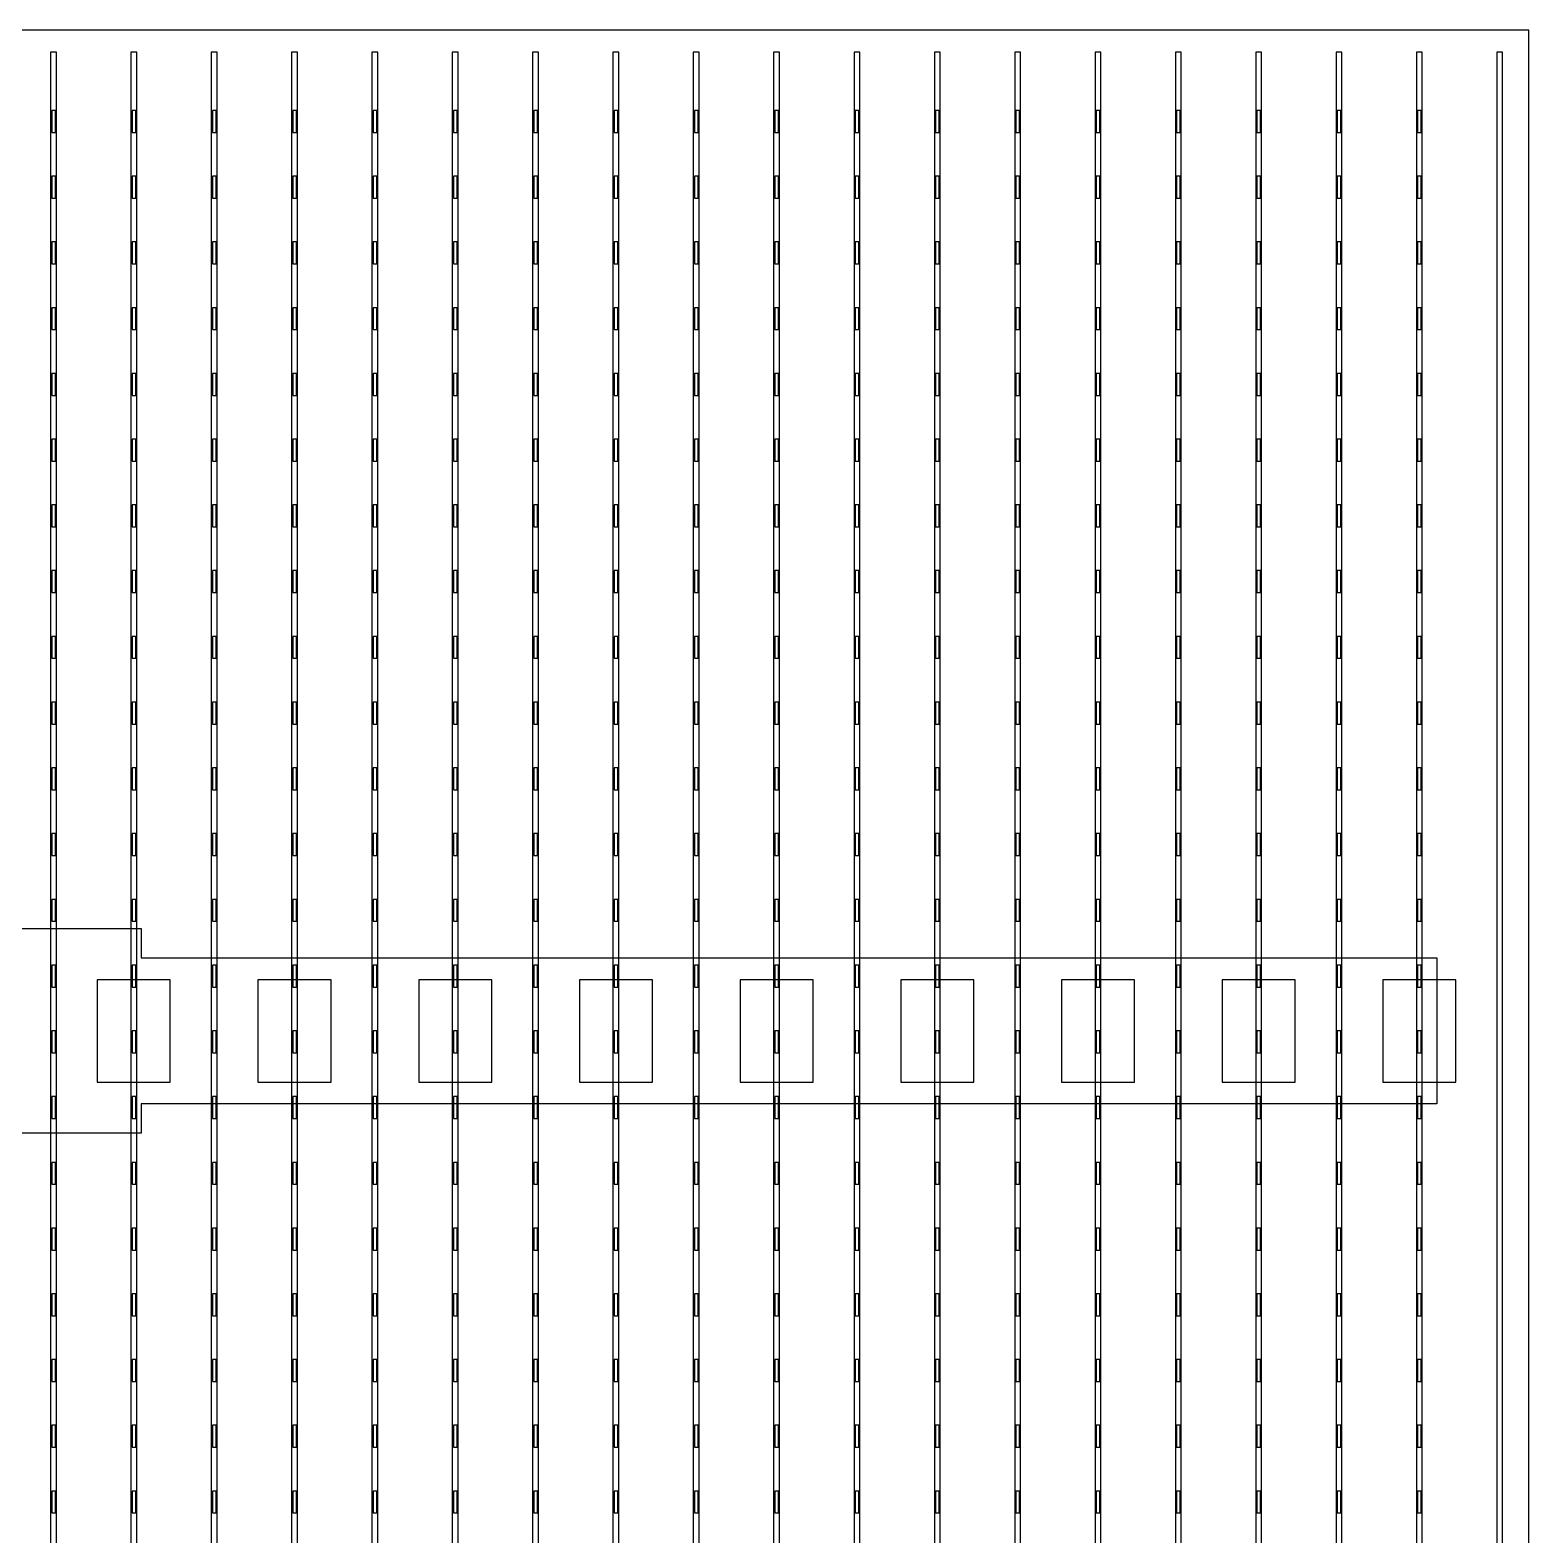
# Model space of a CAD drawing. Header units: millimetres. Extents: x -18 to 142, y -7 to 153.
# Drawn here: x 51.56 to 61.82, y 30.65 to 40.95 of the extents above; entities that cross this region are included whole.
import ezdxf

# ---------------------------------------------------------------- set-up
doc = ezdxf.new("R2010")
doc.units = ezdxf.units.MM
for name, color, linetype in [('BUSBARS', 3, 'Continuous'), ('CONTACT_PADS', 2, 'Continuous'), ('FINGERS', 1, 'Continuous'), ('INSULATION', 2, 'Continuous')]:
    doc.layers.add(name, color=color, linetype=linetype)

msp = doc.modelspace()

# ---------------------------------------------------------------- linework, layer by layer
at = {"layer": 'BUSBARS'}
msp.add_lwpolyline([(61.19, 34.6), (61.19, 33.6), (52.32, 33.6), (52.32, 33.4), (51.12, 33.4), (51.12, 33.6), (42.25, 33.6), (42.25, 34.6), (51.12, 34.6), (51.12, 34.8), (52.32, 34.8), (52.32, 34.6), (61.19, 34.6)], close=True, dxfattribs=at)
at = {"layer": 'CONTACT_PADS'}
for points in [[(51.733, 40.25), (51.733, 40.4), (51.708, 40.4), (51.708, 40.25), (51.733, 40.25)], [(52.283, 40.25), (52.283, 40.4), (52.258, 40.4), (52.258, 40.25), (52.283, 40.25)], [(52.833, 40.25), (52.833, 40.4), (52.808, 40.4), (52.808, 40.25), (52.833, 40.25)], [(53.383, 40.25), (53.383, 40.4), (53.358, 40.4), (53.358, 40.25), (53.383, 40.25)], [(53.933, 40.25), (53.933, 40.4), (53.908, 40.4), (53.908, 40.25), (53.933, 40.25)], [(54.483, 40.25), (54.483, 40.4), (54.458, 40.4), (54.458, 40.25), (54.483, 40.25)], [(55.033, 40.25), (55.033, 40.4), (55.008, 40.4), (55.008, 40.25), (55.033, 40.25)], [(55.583, 40.25), (55.583, 40.4), (55.558, 40.4), (55.558, 40.25), (55.583, 40.25)], [(56.133, 40.25), (56.133, 40.4), (56.108, 40.4), (56.108, 40.25), (56.133, 40.25)], [(56.683, 40.25), (56.683, 40.4), (56.658, 40.4), (56.658, 40.25), (56.683, 40.25)], [(57.233, 40.25), (57.233, 40.4), (57.208, 40.4), (57.208, 40.25), (57.233, 40.25)], [(57.783, 40.25), (57.783, 40.4), (57.758, 40.4), (57.758, 40.25), (57.783, 40.25)], [(58.333, 40.25), (58.333, 40.4), (58.308, 40.4), (58.308, 40.25), (58.333, 40.25)], [(58.883, 40.25), (58.883, 40.4), (58.858, 40.4), (58.858, 40.25), (58.883, 40.25)], [(59.433, 40.25), (59.433, 40.4), (59.408, 40.4), (59.408, 40.25), (59.433, 40.25)], [(59.983, 40.25), (59.983, 40.4), (59.958, 40.4), (59.958, 40.25), (59.983, 40.25)], [(60.533, 40.25), (60.533, 40.4), (60.508, 40.4), (60.508, 40.25), (60.533, 40.25)], [(61.083, 40.25), (61.083, 40.4), (61.058, 40.4), (61.058, 40.25), (61.083, 40.25)], [(51.733, 39.8), (51.733, 39.95), (51.708, 39.95), (51.708, 39.8), (51.733, 39.8)], [(52.283, 39.8), (52.283, 39.95), (52.258, 39.95), (52.258, 39.8), (52.283, 39.8)], [(52.833, 39.8), (52.833, 39.95), (52.808, 39.95), (52.808, 39.8), (52.833, 39.8)], [(53.383, 39.8), (53.383, 39.95), (53.358, 39.95), (53.358, 39.8), (53.383, 39.8)], [(53.933, 39.8), (53.933, 39.95), (53.908, 39.95), (53.908, 39.8), (53.933, 39.8)], [(54.483, 39.8), (54.483, 39.95), (54.458, 39.95), (54.458, 39.8), (54.483, 39.8)], [(55.033, 39.8), (55.033, 39.95), (55.008, 39.95), (55.008, 39.8), (55.033, 39.8)], [(55.583, 39.8), (55.583, 39.95), (55.558, 39.95), (55.558, 39.8), (55.583, 39.8)], [(56.133, 39.8), (56.133, 39.95), (56.108, 39.95), (56.108, 39.8), (56.133, 39.8)], [(56.683, 39.8), (56.683, 39.95), (56.658, 39.95), (56.658, 39.8), (56.683, 39.8)], [(57.233, 39.8), (57.233, 39.95), (57.208, 39.95), (57.208, 39.8), (57.233, 39.8)], [(57.783, 39.8), (57.783, 39.95), (57.758, 39.95), (57.758, 39.8), (57.783, 39.8)], [(58.333, 39.8), (58.333, 39.95), (58.308, 39.95), (58.308, 39.8), (58.333, 39.8)], [(58.883, 39.8), (58.883, 39.95), (58.858, 39.95), (58.858, 39.8), (58.883, 39.8)], [(59.433, 39.8), (59.433, 39.95), (59.408, 39.95), (59.408, 39.8), (59.433, 39.8)], [(59.983, 39.8), (59.983, 39.95), (59.958, 39.95), (59.958, 39.8), (59.983, 39.8)], [(60.533, 39.8), (60.533, 39.95), (60.508, 39.95), (60.508, 39.8), (60.533, 39.8)], [(61.083, 39.8), (61.083, 39.95), (61.058, 39.95), (61.058, 39.8), (61.083, 39.8)], [(51.733, 39.35), (51.733, 39.5), (51.708, 39.5), (51.708, 39.35), (51.733, 39.35)], [(52.283, 39.35), (52.283, 39.5), (52.258, 39.5), (52.258, 39.35), (52.283, 39.35)], [(52.833, 39.35), (52.833, 39.5), (52.808, 39.5), (52.808, 39.35), (52.833, 39.35)], [(53.383, 39.35), (53.383, 39.5), (53.358, 39.5), (53.358, 39.35), (53.383, 39.35)], [(53.933, 39.35), (53.933, 39.5), (53.908, 39.5), (53.908, 39.35), (53.933, 39.35)], [(54.483, 39.35), (54.483, 39.5), (54.458, 39.5), (54.458, 39.35), (54.483, 39.35)], [(55.033, 39.35), (55.033, 39.5), (55.008, 39.5), (55.008, 39.35), (55.033, 39.35)], [(55.583, 39.35), (55.583, 39.5), (55.558, 39.5), (55.558, 39.35), (55.583, 39.35)], [(56.133, 39.35), (56.133, 39.5), (56.108, 39.5), (56.108, 39.35), (56.133, 39.35)], [(56.683, 39.35), (56.683, 39.5), (56.658, 39.5), (56.658, 39.35), (56.683, 39.35)], [(57.233, 39.35), (57.233, 39.5), (57.208, 39.5), (57.208, 39.35), (57.233, 39.35)], [(57.783, 39.35), (57.783, 39.5), (57.758, 39.5), (57.758, 39.35), (57.783, 39.35)], [(58.333, 39.35), (58.333, 39.5), (58.308, 39.5), (58.308, 39.35), (58.333, 39.35)], [(58.883, 39.35), (58.883, 39.5), (58.858, 39.5), (58.858, 39.35), (58.883, 39.35)], [(59.433, 39.35), (59.433, 39.5), (59.408, 39.5), (59.408, 39.35), (59.433, 39.35)], [(59.983, 39.35), (59.983, 39.5), (59.958, 39.5), (59.958, 39.35), (59.983, 39.35)], [(60.533, 39.35), (60.533, 39.5), (60.508, 39.5), (60.508, 39.35), (60.533, 39.35)], [(61.083, 39.35), (61.083, 39.5), (61.058, 39.5), (61.058, 39.35), (61.083, 39.35)], [(51.733, 38.9), (51.733, 39.05), (51.708, 39.05), (51.708, 38.9), (51.733, 38.9)], [(52.283, 38.9), (52.283, 39.05), (52.258, 39.05), (52.258, 38.9), (52.283, 38.9)], [(52.833, 38.9), (52.833, 39.05), (52.808, 39.05), (52.808, 38.9), (52.833, 38.9)], [(53.383, 38.9), (53.383, 39.05), (53.358, 39.05), (53.358, 38.9), (53.383, 38.9)], [(53.933, 38.9), (53.933, 39.05), (53.908, 39.05), (53.908, 38.9), (53.933, 38.9)], [(54.483, 38.9), (54.483, 39.05), (54.458, 39.05), (54.458, 38.9), (54.483, 38.9)], [(55.033, 38.9), (55.033, 39.05), (55.008, 39.05), (55.008, 38.9), (55.033, 38.9)], [(55.583, 38.9), (55.583, 39.05), (55.558, 39.05), (55.558, 38.9), (55.583, 38.9)], [(56.133, 38.9), (56.133, 39.05), (56.108, 39.05), (56.108, 38.9), (56.133, 38.9)], [(56.683, 38.9), (56.683, 39.05), (56.658, 39.05), (56.658, 38.9), (56.683, 38.9)], [(57.233, 38.9), (57.233, 39.05), (57.208, 39.05), (57.208, 38.9), (57.233, 38.9)], [(57.783, 38.9), (57.783, 39.05), (57.758, 39.05), (57.758, 38.9), (57.783, 38.9)], [(58.333, 38.9), (58.333, 39.05), (58.308, 39.05), (58.308, 38.9), (58.333, 38.9)], [(58.883, 38.9), (58.883, 39.05), (58.858, 39.05), (58.858, 38.9), (58.883, 38.9)], [(59.433, 38.9), (59.433, 39.05), (59.408, 39.05), (59.408, 38.9), (59.433, 38.9)], [(59.983, 38.9), (59.983, 39.05), (59.958, 39.05), (59.958, 38.9), (59.983, 38.9)], [(60.533, 38.9), (60.533, 39.05), (60.508, 39.05), (60.508, 38.9), (60.533, 38.9)], [(61.083, 38.9), (61.083, 39.05), (61.058, 39.05), (61.058, 38.9), (61.083, 38.9)], [(51.733, 38.45), (51.733, 38.6), (51.708, 38.6), (51.708, 38.45), (51.733, 38.45)], [(52.283, 38.45), (52.283, 38.6), (52.258, 38.6), (52.258, 38.45), (52.283, 38.45)], [(52.833, 38.45), (52.833, 38.6), (52.808, 38.6), (52.808, 38.45), (52.833, 38.45)], [(53.383, 38.45), (53.383, 38.6), (53.358, 38.6), (53.358, 38.45), (53.383, 38.45)], [(53.933, 38.45), (53.933, 38.6), (53.908, 38.6), (53.908, 38.45), (53.933, 38.45)], [(54.483, 38.45), (54.483, 38.6), (54.458, 38.6), (54.458, 38.45), (54.483, 38.45)], [(55.033, 38.45), (55.033, 38.6), (55.008, 38.6), (55.008, 38.45), (55.033, 38.45)], [(55.583, 38.45), (55.583, 38.6), (55.558, 38.6), (55.558, 38.45), (55.583, 38.45)], [(56.133, 38.45), (56.133, 38.6), (56.108, 38.6), (56.108, 38.45), (56.133, 38.45)], [(56.683, 38.45), (56.683, 38.6), (56.658, 38.6), (56.658, 38.45), (56.683, 38.45)], [(57.233, 38.45), (57.233, 38.6), (57.208, 38.6), (57.208, 38.45), (57.233, 38.45)], [(57.783, 38.45), (57.783, 38.6), (57.758, 38.6), (57.758, 38.45), (57.783, 38.45)], [(58.333, 38.45), (58.333, 38.6), (58.308, 38.6), (58.308, 38.45), (58.333, 38.45)], [(58.883, 38.45), (58.883, 38.6), (58.858, 38.6), (58.858, 38.45), (58.883, 38.45)], [(59.433, 38.45), (59.433, 38.6), (59.408, 38.6), (59.408, 38.45), (59.433, 38.45)], [(59.983, 38.45), (59.983, 38.6), (59.958, 38.6), (59.958, 38.45), (59.983, 38.45)], [(60.533, 38.45), (60.533, 38.6), (60.508, 38.6), (60.508, 38.45), (60.533, 38.45)], [(61.083, 38.45), (61.083, 38.6), (61.058, 38.6), (61.058, 38.45), (61.083, 38.45)], [(51.733, 38), (51.733, 38.15), (51.708, 38.15), (51.708, 38), (51.733, 38)], [(52.283, 38), (52.283, 38.15), (52.258, 38.15), (52.258, 38), (52.283, 38)], [(52.833, 38), (52.833, 38.15), (52.808, 38.15), (52.808, 38), (52.833, 38)], [(53.383, 38), (53.383, 38.15), (53.358, 38.15), (53.358, 38), (53.383, 38)], [(53.933, 38), (53.933, 38.15), (53.908, 38.15), (53.908, 38), (53.933, 38)], [(54.483, 38), (54.483, 38.15), (54.458, 38.15), (54.458, 38), (54.483, 38)], [(55.033, 38), (55.033, 38.15), (55.008, 38.15), (55.008, 38), (55.033, 38)], [(55.583, 38), (55.583, 38.15), (55.558, 38.15), (55.558, 38), (55.583, 38)], [(56.133, 38), (56.133, 38.15), (56.108, 38.15), (56.108, 38), (56.133, 38)], [(56.683, 38), (56.683, 38.15), (56.658, 38.15), (56.658, 38), (56.683, 38)], [(57.233, 38), (57.233, 38.15), (57.208, 38.15), (57.208, 38), (57.233, 38)], [(57.783, 38), (57.783, 38.15), (57.758, 38.15), (57.758, 38), (57.783, 38)], [(58.333, 38), (58.333, 38.15), (58.308, 38.15), (58.308, 38), (58.333, 38)], [(58.883, 38), (58.883, 38.15), (58.858, 38.15), (58.858, 38), (58.883, 38)], [(59.433, 38), (59.433, 38.15), (59.408, 38.15), (59.408, 38), (59.433, 38)], [(59.983, 38), (59.983, 38.15), (59.958, 38.15), (59.958, 38), (59.983, 38)], [(60.533, 38), (60.533, 38.15), (60.508, 38.15), (60.508, 38), (60.533, 38)], [(61.083, 38), (61.083, 38.15), (61.058, 38.15), (61.058, 38), (61.083, 38)], [(51.733, 37.55), (51.733, 37.7), (51.708, 37.7), (51.708, 37.55), (51.733, 37.55)], [(52.283, 37.55), (52.283, 37.7), (52.258, 37.7), (52.258, 37.55), (52.283, 37.55)], [(52.833, 37.55), (52.833, 37.7), (52.808, 37.7), (52.808, 37.55), (52.833, 37.55)], [(53.383, 37.55), (53.383, 37.7), (53.358, 37.7), (53.358, 37.55), (53.383, 37.55)], [(53.933, 37.55), (53.933, 37.7), (53.908, 37.7), (53.908, 37.55), (53.933, 37.55)], [(54.483, 37.55), (54.483, 37.7), (54.458, 37.7), (54.458, 37.55), (54.483, 37.55)], [(55.033, 37.55), (55.033, 37.7), (55.008, 37.7), (55.008, 37.55), (55.033, 37.55)], [(55.583, 37.55), (55.583, 37.7), (55.558, 37.7), (55.558, 37.55), (55.583, 37.55)], [(56.133, 37.55), (56.133, 37.7), (56.108, 37.7), (56.108, 37.55), (56.133, 37.55)], [(56.683, 37.55), (56.683, 37.7), (56.658, 37.7), (56.658, 37.55), (56.683, 37.55)], [(57.233, 37.55), (57.233, 37.7), (57.208, 37.7), (57.208, 37.55), (57.233, 37.55)], [(57.783, 37.55), (57.783, 37.7), (57.758, 37.7), (57.758, 37.55), (57.783, 37.55)], [(58.333, 37.55), (58.333, 37.7), (58.308, 37.7), (58.308, 37.55), (58.333, 37.55)], [(58.883, 37.55), (58.883, 37.7), (58.858, 37.7), (58.858, 37.55), (58.883, 37.55)], [(59.433, 37.55), (59.433, 37.7), (59.408, 37.7), (59.408, 37.55), (59.433, 37.55)], [(59.983, 37.55), (59.983, 37.7), (59.958, 37.7), (59.958, 37.55), (59.983, 37.55)], [(60.533, 37.55), (60.533, 37.7), (60.508, 37.7), (60.508, 37.55), (60.533, 37.55)], [(61.083, 37.55), (61.083, 37.7), (61.058, 37.7), (61.058, 37.55), (61.083, 37.55)], [(51.733, 37.1), (51.733, 37.25), (51.708, 37.25), (51.708, 37.1), (51.733, 37.1)], [(52.283, 37.1), (52.283, 37.25), (52.258, 37.25), (52.258, 37.1), (52.283, 37.1)], [(52.833, 37.1), (52.833, 37.25), (52.808, 37.25), (52.808, 37.1), (52.833, 37.1)], [(53.383, 37.1), (53.383, 37.25), (53.358, 37.25), (53.358, 37.1), (53.383, 37.1)], [(53.933, 37.1), (53.933, 37.25), (53.908, 37.25), (53.908, 37.1), (53.933, 37.1)], [(54.483, 37.1), (54.483, 37.25), (54.458, 37.25), (54.458, 37.1), (54.483, 37.1)], [(55.033, 37.1), (55.033, 37.25), (55.008, 37.25), (55.008, 37.1), (55.033, 37.1)], [(55.583, 37.1), (55.583, 37.25), (55.558, 37.25), (55.558, 37.1), (55.583, 37.1)], [(56.133, 37.1), (56.133, 37.25), (56.108, 37.25), (56.108, 37.1), (56.133, 37.1)], [(56.683, 37.1), (56.683, 37.25), (56.658, 37.25), (56.658, 37.1), (56.683, 37.1)], [(57.233, 37.1), (57.233, 37.25), (57.208, 37.25), (57.208, 37.1), (57.233, 37.1)], [(57.783, 37.1), (57.783, 37.25), (57.758, 37.25), (57.758, 37.1), (57.783, 37.1)], [(58.333, 37.1), (58.333, 37.25), (58.308, 37.25), (58.308, 37.1), (58.333, 37.1)], [(58.883, 37.1), (58.883, 37.25), (58.858, 37.25), (58.858, 37.1), (58.883, 37.1)], [(59.433, 37.1), (59.433, 37.25), (59.408, 37.25), (59.408, 37.1), (59.433, 37.1)], [(59.983, 37.1), (59.983, 37.25), (59.958, 37.25), (59.958, 37.1), (59.983, 37.1)], [(60.533, 37.1), (60.533, 37.25), (60.508, 37.25), (60.508, 37.1), (60.533, 37.1)], [(61.083, 37.1), (61.083, 37.25), (61.058, 37.25), (61.058, 37.1), (61.083, 37.1)], [(51.733, 36.65), (51.733, 36.8), (51.708, 36.8), (51.708, 36.65), (51.733, 36.65)], [(52.283, 36.65), (52.283, 36.8), (52.258, 36.8), (52.258, 36.65), (52.283, 36.65)], [(52.833, 36.65), (52.833, 36.8), (52.808, 36.8), (52.808, 36.65), (52.833, 36.65)], [(53.383, 36.65), (53.383, 36.8), (53.358, 36.8), (53.358, 36.65), (53.383, 36.65)], [(53.933, 36.65), (53.933, 36.8), (53.908, 36.8), (53.908, 36.65), (53.933, 36.65)], [(54.483, 36.65), (54.483, 36.8), (54.458, 36.8), (54.458, 36.65), (54.483, 36.65)], [(55.033, 36.65), (55.033, 36.8), (55.008, 36.8), (55.008, 36.65), (55.033, 36.65)], [(55.583, 36.65), (55.583, 36.8), (55.558, 36.8), (55.558, 36.65), (55.583, 36.65)], [(56.133, 36.65), (56.133, 36.8), (56.108, 36.8), (56.108, 36.65), (56.133, 36.65)], [(56.683, 36.65), (56.683, 36.8), (56.658, 36.8), (56.658, 36.65), (56.683, 36.65)], [(57.233, 36.65), (57.233, 36.8), (57.208, 36.8), (57.208, 36.65), (57.233, 36.65)], [(57.783, 36.65), (57.783, 36.8), (57.758, 36.8), (57.758, 36.65), (57.783, 36.65)], [(58.333, 36.65), (58.333, 36.8), (58.308, 36.8), (58.308, 36.65), (58.333, 36.65)], [(58.883, 36.65), (58.883, 36.8), (58.858, 36.8), (58.858, 36.65), (58.883, 36.65)], [(59.433, 36.65), (59.433, 36.8), (59.408, 36.8), (59.408, 36.65), (59.433, 36.65)], [(59.983, 36.65), (59.983, 36.8), (59.958, 36.8), (59.958, 36.65), (59.983, 36.65)], [(60.533, 36.65), (60.533, 36.8), (60.508, 36.8), (60.508, 36.65), (60.533, 36.65)], [(61.083, 36.65), (61.083, 36.8), (61.058, 36.8), (61.058, 36.65), (61.083, 36.65)], [(51.733, 36.2), (51.733, 36.35), (51.708, 36.35), (51.708, 36.2), (51.733, 36.2)], [(52.283, 36.2), (52.283, 36.35), (52.258, 36.35), (52.258, 36.2), (52.283, 36.2)], [(52.833, 36.2), (52.833, 36.35), (52.808, 36.35), (52.808, 36.2), (52.833, 36.2)], [(53.383, 36.2), (53.383, 36.35), (53.358, 36.35), (53.358, 36.2), (53.383, 36.2)], [(53.933, 36.2), (53.933, 36.35), (53.908, 36.35), (53.908, 36.2), (53.933, 36.2)], [(54.483, 36.2), (54.483, 36.35), (54.458, 36.35), (54.458, 36.2), (54.483, 36.2)], [(55.033, 36.2), (55.033, 36.35), (55.008, 36.35), (55.008, 36.2), (55.033, 36.2)], [(55.583, 36.2), (55.583, 36.35), (55.558, 36.35), (55.558, 36.2), (55.583, 36.2)], [(56.133, 36.2), (56.133, 36.35), (56.108, 36.35), (56.108, 36.2), (56.133, 36.2)], [(56.683, 36.2), (56.683, 36.35), (56.658, 36.35), (56.658, 36.2), (56.683, 36.2)], [(57.233, 36.2), (57.233, 36.35), (57.208, 36.35), (57.208, 36.2), (57.233, 36.2)], [(57.783, 36.2), (57.783, 36.35), (57.758, 36.35), (57.758, 36.2), (57.783, 36.2)], [(58.333, 36.2), (58.333, 36.35), (58.308, 36.35), (58.308, 36.2), (58.333, 36.2)], [(58.883, 36.2), (58.883, 36.35), (58.858, 36.35), (58.858, 36.2), (58.883, 36.2)], [(59.433, 36.2), (59.433, 36.35), (59.408, 36.35), (59.408, 36.2), (59.433, 36.2)], [(59.983, 36.2), (59.983, 36.35), (59.958, 36.35), (59.958, 36.2), (59.983, 36.2)], [(60.533, 36.2), (60.533, 36.35), (60.508, 36.35), (60.508, 36.2), (60.533, 36.2)], [(61.083, 36.2), (61.083, 36.35), (61.058, 36.35), (61.058, 36.2), (61.083, 36.2)], [(51.733, 35.75), (51.733, 35.9), (51.708, 35.9), (51.708, 35.75), (51.733, 35.75)], [(52.283, 35.75), (52.283, 35.9), (52.258, 35.9), (52.258, 35.75), (52.283, 35.75)], [(52.833, 35.75), (52.833, 35.9), (52.808, 35.9), (52.808, 35.75), (52.833, 35.75)], [(53.383, 35.75), (53.383, 35.9), (53.358, 35.9), (53.358, 35.75), (53.383, 35.75)], [(53.933, 35.75), (53.933, 35.9), (53.908, 35.9), (53.908, 35.75), (53.933, 35.75)], [(54.483, 35.75), (54.483, 35.9), (54.458, 35.9), (54.458, 35.75), (54.483, 35.75)], [(55.033, 35.75), (55.033, 35.9), (55.008, 35.9), (55.008, 35.75), (55.033, 35.75)], [(55.583, 35.75), (55.583, 35.9), (55.558, 35.9), (55.558, 35.75), (55.583, 35.75)], [(56.133, 35.75), (56.133, 35.9), (56.108, 35.9), (56.108, 35.75), (56.133, 35.75)], [(56.683, 35.75), (56.683, 35.9), (56.658, 35.9), (56.658, 35.75), (56.683, 35.75)], [(57.233, 35.75), (57.233, 35.9), (57.208, 35.9), (57.208, 35.75), (57.233, 35.75)], [(57.783, 35.75), (57.783, 35.9), (57.758, 35.9), (57.758, 35.75), (57.783, 35.75)], [(58.333, 35.75), (58.333, 35.9), (58.308, 35.9), (58.308, 35.75), (58.333, 35.75)], [(58.883, 35.75), (58.883, 35.9), (58.858, 35.9), (58.858, 35.75), (58.883, 35.75)], [(59.433, 35.75), (59.433, 35.9), (59.408, 35.9), (59.408, 35.75), (59.433, 35.75)], [(59.983, 35.75), (59.983, 35.9), (59.958, 35.9), (59.958, 35.75), (59.983, 35.75)], [(60.533, 35.75), (60.533, 35.9), (60.508, 35.9), (60.508, 35.75), (60.533, 35.75)], [(61.083, 35.75), (61.083, 35.9), (61.058, 35.9), (61.058, 35.75), (61.083, 35.75)], [(51.733, 35.3), (51.733, 35.45), (51.708, 35.45), (51.708, 35.3), (51.733, 35.3)], [(52.283, 35.3), (52.283, 35.45), (52.258, 35.45), (52.258, 35.3), (52.283, 35.3)], [(52.833, 35.3), (52.833, 35.45), (52.808, 35.45), (52.808, 35.3), (52.833, 35.3)], [(53.383, 35.3), (53.383, 35.45), (53.358, 35.45), (53.358, 35.3), (53.383, 35.3)], [(53.933, 35.3), (53.933, 35.45), (53.908, 35.45), (53.908, 35.3), (53.933, 35.3)], [(54.483, 35.3), (54.483, 35.45), (54.458, 35.45), (54.458, 35.3), (54.483, 35.3)], [(55.033, 35.3), (55.033, 35.45), (55.008, 35.45), (55.008, 35.3), (55.033, 35.3)], [(55.583, 35.3), (55.583, 35.45), (55.558, 35.45), (55.558, 35.3), (55.583, 35.3)], [(56.133, 35.3), (56.133, 35.45), (56.108, 35.45), (56.108, 35.3), (56.133, 35.3)], [(56.683, 35.3), (56.683, 35.45), (56.658, 35.45), (56.658, 35.3), (56.683, 35.3)], [(57.233, 35.3), (57.233, 35.45), (57.208, 35.45), (57.208, 35.3), (57.233, 35.3)], [(57.783, 35.3), (57.783, 35.45), (57.758, 35.45), (57.758, 35.3), (57.783, 35.3)], [(58.333, 35.3), (58.333, 35.45), (58.308, 35.45), (58.308, 35.3), (58.333, 35.3)], [(58.883, 35.3), (58.883, 35.45), (58.858, 35.45), (58.858, 35.3), (58.883, 35.3)], [(59.433, 35.3), (59.433, 35.45), (59.408, 35.45), (59.408, 35.3), (59.433, 35.3)], [(59.983, 35.3), (59.983, 35.45), (59.958, 35.45), (59.958, 35.3), (59.983, 35.3)], [(60.533, 35.3), (60.533, 35.45), (60.508, 35.45), (60.508, 35.3), (60.533, 35.3)], [(61.083, 35.3), (61.083, 35.45), (61.058, 35.45), (61.058, 35.3), (61.083, 35.3)], [(51.733, 34.85), (51.733, 35), (51.708, 35), (51.708, 34.85), (51.733, 34.85)], [(52.283, 34.85), (52.283, 35), (52.258, 35), (52.258, 34.85), (52.283, 34.85)], [(52.833, 34.85), (52.833, 35), (52.808, 35), (52.808, 34.85), (52.833, 34.85)], [(53.383, 34.85), (53.383, 35), (53.358, 35), (53.358, 34.85), (53.383, 34.85)], [(53.933, 34.85), (53.933, 35), (53.908, 35), (53.908, 34.85), (53.933, 34.85)], [(54.483, 34.85), (54.483, 35), (54.458, 35), (54.458, 34.85), (54.483, 34.85)], [(55.033, 34.85), (55.033, 35), (55.008, 35), (55.008, 34.85), (55.033, 34.85)], [(55.583, 34.85), (55.583, 35), (55.558, 35), (55.558, 34.85), (55.583, 34.85)], [(56.133, 34.85), (56.133, 35), (56.108, 35), (56.108, 34.85), (56.133, 34.85)], [(56.683, 34.85), (56.683, 35), (56.658, 35), (56.658, 34.85), (56.683, 34.85)], [(57.233, 34.85), (57.233, 35), (57.208, 35), (57.208, 34.85), (57.233, 34.85)], [(57.783, 34.85), (57.783, 35), (57.758, 35), (57.758, 34.85), (57.783, 34.85)], [(58.333, 34.85), (58.333, 35), (58.308, 35), (58.308, 34.85), (58.333, 34.85)], [(58.883, 34.85), (58.883, 35), (58.858, 35), (58.858, 34.85), (58.883, 34.85)], [(59.433, 34.85), (59.433, 35), (59.408, 35), (59.408, 34.85), (59.433, 34.85)], [(59.983, 34.85), (59.983, 35), (59.958, 35), (59.958, 34.85), (59.983, 34.85)], [(60.533, 34.85), (60.533, 35), (60.508, 35), (60.508, 34.85), (60.533, 34.85)], [(61.083, 34.85), (61.083, 35), (61.058, 35), (61.058, 34.85), (61.083, 34.85)], [(51.733, 34.4), (51.733, 34.55), (51.708, 34.55), (51.708, 34.4), (51.733, 34.4)], [(52.283, 34.4), (52.283, 34.55), (52.258, 34.55), (52.258, 34.4), (52.283, 34.4)], [(52.833, 34.4), (52.833, 34.55), (52.808, 34.55), (52.808, 34.4), (52.833, 34.4)], [(53.383, 34.4), (53.383, 34.55), (53.358, 34.55), (53.358, 34.4), (53.383, 34.4)], [(53.933, 34.4), (53.933, 34.55), (53.908, 34.55), (53.908, 34.4), (53.933, 34.4)], [(54.483, 34.4), (54.483, 34.55), (54.458, 34.55), (54.458, 34.4), (54.483, 34.4)], [(55.033, 34.4), (55.033, 34.55), (55.008, 34.55), (55.008, 34.4), (55.033, 34.4)], [(55.583, 34.4), (55.583, 34.55), (55.558, 34.55), (55.558, 34.4), (55.583, 34.4)], [(56.133, 34.4), (56.133, 34.55), (56.108, 34.55), (56.108, 34.4), (56.133, 34.4)], [(56.683, 34.4), (56.683, 34.55), (56.658, 34.55), (56.658, 34.4), (56.683, 34.4)], [(57.233, 34.4), (57.233, 34.55), (57.208, 34.55), (57.208, 34.4), (57.233, 34.4)], [(57.783, 34.4), (57.783, 34.55), (57.758, 34.55), (57.758, 34.4), (57.783, 34.4)], [(58.333, 34.4), (58.333, 34.55), (58.308, 34.55), (58.308, 34.4), (58.333, 34.4)], [(58.883, 34.4), (58.883, 34.55), (58.858, 34.55), (58.858, 34.4), (58.883, 34.4)], [(59.433, 34.4), (59.433, 34.55), (59.408, 34.55), (59.408, 34.4), (59.433, 34.4)], [(59.983, 34.4), (59.983, 34.55), (59.958, 34.55), (59.958, 34.4), (59.983, 34.4)], [(60.533, 34.4), (60.533, 34.55), (60.508, 34.55), (60.508, 34.4), (60.533, 34.4)], [(61.083, 34.4), (61.083, 34.55), (61.058, 34.55), (61.058, 34.4), (61.083, 34.4)], [(51.733, 33.95), (51.733, 34.1), (51.708, 34.1), (51.708, 33.95), (51.733, 33.95)], [(52.283, 33.95), (52.283, 34.1), (52.258, 34.1), (52.258, 33.95), (52.283, 33.95)], [(52.833, 33.95), (52.833, 34.1), (52.808, 34.1), (52.808, 33.95), (52.833, 33.95)], [(53.383, 33.95), (53.383, 34.1), (53.358, 34.1), (53.358, 33.95), (53.383, 33.95)], [(53.933, 33.95), (53.933, 34.1), (53.908, 34.1), (53.908, 33.95), (53.933, 33.95)], [(54.483, 33.95), (54.483, 34.1), (54.458, 34.1), (54.458, 33.95), (54.483, 33.95)], [(55.033, 33.95), (55.033, 34.1), (55.008, 34.1), (55.008, 33.95), (55.033, 33.95)], [(55.583, 33.95), (55.583, 34.1), (55.558, 34.1), (55.558, 33.95), (55.583, 33.95)], [(56.133, 33.95), (56.133, 34.1), (56.108, 34.1), (56.108, 33.95), (56.133, 33.95)], [(56.683, 33.95), (56.683, 34.1), (56.658, 34.1), (56.658, 33.95), (56.683, 33.95)], [(57.233, 33.95), (57.233, 34.1), (57.208, 34.1), (57.208, 33.95), (57.233, 33.95)], [(57.783, 33.95), (57.783, 34.1), (57.758, 34.1), (57.758, 33.95), (57.783, 33.95)], [(58.333, 33.95), (58.333, 34.1), (58.308, 34.1), (58.308, 33.95), (58.333, 33.95)], [(58.883, 33.95), (58.883, 34.1), (58.858, 34.1), (58.858, 33.95), (58.883, 33.95)], [(59.433, 33.95), (59.433, 34.1), (59.408, 34.1), (59.408, 33.95), (59.433, 33.95)], [(59.983, 33.95), (59.983, 34.1), (59.958, 34.1), (59.958, 33.95), (59.983, 33.95)], [(60.533, 33.95), (60.533, 34.1), (60.508, 34.1), (60.508, 33.95), (60.533, 33.95)], [(61.083, 33.95), (61.083, 34.1), (61.058, 34.1), (61.058, 33.95), (61.083, 33.95)], [(51.733, 33.5), (51.733, 33.65), (51.708, 33.65), (51.708, 33.5), (51.733, 33.5)], [(52.283, 33.5), (52.283, 33.65), (52.258, 33.65), (52.258, 33.5), (52.283, 33.5)], [(52.833, 33.5), (52.833, 33.65), (52.808, 33.65), (52.808, 33.5), (52.833, 33.5)], [(53.383, 33.5), (53.383, 33.65), (53.358, 33.65), (53.358, 33.5), (53.383, 33.5)], [(53.933, 33.5), (53.933, 33.65), (53.908, 33.65), (53.908, 33.5), (53.933, 33.5)], [(54.483, 33.5), (54.483, 33.65), (54.458, 33.65), (54.458, 33.5), (54.483, 33.5)], [(55.033, 33.5), (55.033, 33.65), (55.008, 33.65), (55.008, 33.5), (55.033, 33.5)], [(55.583, 33.5), (55.583, 33.65), (55.558, 33.65), (55.558, 33.5), (55.583, 33.5)], [(56.133, 33.5), (56.133, 33.65), (56.108, 33.65), (56.108, 33.5), (56.133, 33.5)], [(56.683, 33.5), (56.683, 33.65), (56.658, 33.65), (56.658, 33.5), (56.683, 33.5)], [(57.233, 33.5), (57.233, 33.65), (57.208, 33.65), (57.208, 33.5), (57.233, 33.5)], [(57.783, 33.5), (57.783, 33.65), (57.758, 33.65), (57.758, 33.5), (57.783, 33.5)], [(58.333, 33.5), (58.333, 33.65), (58.308, 33.65), (58.308, 33.5), (58.333, 33.5)], [(58.883, 33.5), (58.883, 33.65), (58.858, 33.65), (58.858, 33.5), (58.883, 33.5)], [(59.433, 33.5), (59.433, 33.65), (59.408, 33.65), (59.408, 33.5), (59.433, 33.5)], [(59.983, 33.5), (59.983, 33.65), (59.958, 33.65), (59.958, 33.5), (59.983, 33.5)], [(60.533, 33.5), (60.533, 33.65), (60.508, 33.65), (60.508, 33.5), (60.533, 33.5)], [(61.083, 33.5), (61.083, 33.65), (61.058, 33.65), (61.058, 33.5), (61.083, 33.5)], [(51.733, 33.05), (51.733, 33.2), (51.708, 33.2), (51.708, 33.05), (51.733, 33.05)], [(52.283, 33.05), (52.283, 33.2), (52.258, 33.2), (52.258, 33.05), (52.283, 33.05)], [(52.833, 33.05), (52.833, 33.2), (52.808, 33.2), (52.808, 33.05), (52.833, 33.05)], [(53.383, 33.05), (53.383, 33.2), (53.358, 33.2), (53.358, 33.05), (53.383, 33.05)], [(53.933, 33.05), (53.933, 33.2), (53.908, 33.2), (53.908, 33.05), (53.933, 33.05)], [(54.483, 33.05), (54.483, 33.2), (54.458, 33.2), (54.458, 33.05), (54.483, 33.05)], [(55.033, 33.05), (55.033, 33.2), (55.008, 33.2), (55.008, 33.05), (55.033, 33.05)], [(55.583, 33.05), (55.583, 33.2), (55.558, 33.2), (55.558, 33.05), (55.583, 33.05)], [(56.133, 33.05), (56.133, 33.2), (56.108, 33.2), (56.108, 33.05), (56.133, 33.05)], [(56.683, 33.05), (56.683, 33.2), (56.658, 33.2), (56.658, 33.05), (56.683, 33.05)], [(57.233, 33.05), (57.233, 33.2), (57.208, 33.2), (57.208, 33.05), (57.233, 33.05)], [(57.783, 33.05), (57.783, 33.2), (57.758, 33.2), (57.758, 33.05), (57.783, 33.05)], [(58.333, 33.05), (58.333, 33.2), (58.308, 33.2), (58.308, 33.05), (58.333, 33.05)], [(58.883, 33.05), (58.883, 33.2), (58.858, 33.2), (58.858, 33.05), (58.883, 33.05)], [(59.433, 33.05), (59.433, 33.2), (59.408, 33.2), (59.408, 33.05), (59.433, 33.05)], [(59.983, 33.05), (59.983, 33.2), (59.958, 33.2), (59.958, 33.05), (59.983, 33.05)], [(60.533, 33.05), (60.533, 33.2), (60.508, 33.2), (60.508, 33.05), (60.533, 33.05)], [(61.083, 33.05), (61.083, 33.2), (61.058, 33.2), (61.058, 33.05), (61.083, 33.05)], [(51.733, 32.6), (51.733, 32.75), (51.708, 32.75), (51.708, 32.6), (51.733, 32.6)], [(52.283, 32.6), (52.283, 32.75), (52.258, 32.75), (52.258, 32.6), (52.283, 32.6)], [(52.833, 32.6), (52.833, 32.75), (52.808, 32.75), (52.808, 32.6), (52.833, 32.6)], [(53.383, 32.6), (53.383, 32.75), (53.358, 32.75), (53.358, 32.6), (53.383, 32.6)], [(53.933, 32.6), (53.933, 32.75), (53.908, 32.75), (53.908, 32.6), (53.933, 32.6)], [(54.483, 32.6), (54.483, 32.75), (54.458, 32.75), (54.458, 32.6), (54.483, 32.6)], [(55.033, 32.6), (55.033, 32.75), (55.008, 32.75), (55.008, 32.6), (55.033, 32.6)], [(55.583, 32.6), (55.583, 32.75), (55.558, 32.75), (55.558, 32.6), (55.583, 32.6)], [(56.133, 32.6), (56.133, 32.75), (56.108, 32.75), (56.108, 32.6), (56.133, 32.6)], [(56.683, 32.6), (56.683, 32.75), (56.658, 32.75), (56.658, 32.6), (56.683, 32.6)], [(57.233, 32.6), (57.233, 32.75), (57.208, 32.75), (57.208, 32.6), (57.233, 32.6)], [(57.783, 32.6), (57.783, 32.75), (57.758, 32.75), (57.758, 32.6), (57.783, 32.6)], [(58.333, 32.6), (58.333, 32.75), (58.308, 32.75), (58.308, 32.6), (58.333, 32.6)], [(58.883, 32.6), (58.883, 32.75), (58.858, 32.75), (58.858, 32.6), (58.883, 32.6)], [(59.433, 32.6), (59.433, 32.75), (59.408, 32.75), (59.408, 32.6), (59.433, 32.6)], [(59.983, 32.6), (59.983, 32.75), (59.958, 32.75), (59.958, 32.6), (59.983, 32.6)], [(60.533, 32.6), (60.533, 32.75), (60.508, 32.75), (60.508, 32.6), (60.533, 32.6)], [(61.083, 32.6), (61.083, 32.75), (61.058, 32.75), (61.058, 32.6), (61.083, 32.6)], [(51.733, 32.15), (51.733, 32.3), (51.708, 32.3), (51.708, 32.15), (51.733, 32.15)], [(52.283, 32.15), (52.283, 32.3), (52.258, 32.3), (52.258, 32.15), (52.283, 32.15)], [(52.833, 32.15), (52.833, 32.3), (52.808, 32.3), (52.808, 32.15), (52.833, 32.15)], [(53.383, 32.15), (53.383, 32.3), (53.358, 32.3), (53.358, 32.15), (53.383, 32.15)], [(53.933, 32.15), (53.933, 32.3), (53.908, 32.3), (53.908, 32.15), (53.933, 32.15)], [(54.483, 32.15), (54.483, 32.3), (54.458, 32.3), (54.458, 32.15), (54.483, 32.15)], [(55.033, 32.15), (55.033, 32.3), (55.008, 32.3), (55.008, 32.15), (55.033, 32.15)], [(55.583, 32.15), (55.583, 32.3), (55.558, 32.3), (55.558, 32.15), (55.583, 32.15)], [(56.133, 32.15), (56.133, 32.3), (56.108, 32.3), (56.108, 32.15), (56.133, 32.15)], [(56.683, 32.15), (56.683, 32.3), (56.658, 32.3), (56.658, 32.15), (56.683, 32.15)], [(57.233, 32.15), (57.233, 32.3), (57.208, 32.3), (57.208, 32.15), (57.233, 32.15)], [(57.783, 32.15), (57.783, 32.3), (57.758, 32.3), (57.758, 32.15), (57.783, 32.15)], [(58.333, 32.15), (58.333, 32.3), (58.308, 32.3), (58.308, 32.15), (58.333, 32.15)], [(58.883, 32.15), (58.883, 32.3), (58.858, 32.3), (58.858, 32.15), (58.883, 32.15)], [(59.433, 32.15), (59.433, 32.3), (59.408, 32.3), (59.408, 32.15), (59.433, 32.15)], [(59.983, 32.15), (59.983, 32.3), (59.958, 32.3), (59.958, 32.15), (59.983, 32.15)], [(60.533, 32.15), (60.533, 32.3), (60.508, 32.3), (60.508, 32.15), (60.533, 32.15)], [(61.083, 32.15), (61.083, 32.3), (61.058, 32.3), (61.058, 32.15), (61.083, 32.15)], [(51.733, 31.7), (51.733, 31.85), (51.708, 31.85), (51.708, 31.7), (51.733, 31.7)], [(52.283, 31.7), (52.283, 31.85), (52.258, 31.85), (52.258, 31.7), (52.283, 31.7)], [(52.833, 31.7), (52.833, 31.85), (52.808, 31.85), (52.808, 31.7), (52.833, 31.7)], [(53.383, 31.7), (53.383, 31.85), (53.358, 31.85), (53.358, 31.7), (53.383, 31.7)], [(53.933, 31.7), (53.933, 31.85), (53.908, 31.85), (53.908, 31.7), (53.933, 31.7)], [(54.483, 31.7), (54.483, 31.85), (54.458, 31.85), (54.458, 31.7), (54.483, 31.7)], [(55.033, 31.7), (55.033, 31.85), (55.008, 31.85), (55.008, 31.7), (55.033, 31.7)], [(55.583, 31.7), (55.583, 31.85), (55.558, 31.85), (55.558, 31.7), (55.583, 31.7)], [(56.133, 31.7), (56.133, 31.85), (56.108, 31.85), (56.108, 31.7), (56.133, 31.7)], [(56.683, 31.7), (56.683, 31.85), (56.658, 31.85), (56.658, 31.7), (56.683, 31.7)], [(57.233, 31.7), (57.233, 31.85), (57.208, 31.85), (57.208, 31.7), (57.233, 31.7)], [(57.783, 31.7), (57.783, 31.85), (57.758, 31.85), (57.758, 31.7), (57.783, 31.7)], [(58.333, 31.7), (58.333, 31.85), (58.308, 31.85), (58.308, 31.7), (58.333, 31.7)], [(58.883, 31.7), (58.883, 31.85), (58.858, 31.85), (58.858, 31.7), (58.883, 31.7)], [(59.433, 31.7), (59.433, 31.85), (59.408, 31.85), (59.408, 31.7), (59.433, 31.7)], [(59.983, 31.7), (59.983, 31.85), (59.958, 31.85), (59.958, 31.7), (59.983, 31.7)], [(60.533, 31.7), (60.533, 31.85), (60.508, 31.85), (60.508, 31.7), (60.533, 31.7)], [(61.083, 31.7), (61.083, 31.85), (61.058, 31.85), (61.058, 31.7), (61.083, 31.7)], [(51.733, 31.25), (51.733, 31.4), (51.708, 31.4), (51.708, 31.25), (51.733, 31.25)], [(52.283, 31.25), (52.283, 31.4), (52.258, 31.4), (52.258, 31.25), (52.283, 31.25)], [(52.833, 31.25), (52.833, 31.4), (52.808, 31.4), (52.808, 31.25), (52.833, 31.25)], [(53.383, 31.25), (53.383, 31.4), (53.358, 31.4), (53.358, 31.25), (53.383, 31.25)], [(53.933, 31.25), (53.933, 31.4), (53.908, 31.4), (53.908, 31.25), (53.933, 31.25)], [(54.483, 31.25), (54.483, 31.4), (54.458, 31.4), (54.458, 31.25), (54.483, 31.25)], [(55.033, 31.25), (55.033, 31.4), (55.008, 31.4), (55.008, 31.25), (55.033, 31.25)], [(55.583, 31.25), (55.583, 31.4), (55.558, 31.4), (55.558, 31.25), (55.583, 31.25)], [(56.133, 31.25), (56.133, 31.4), (56.108, 31.4), (56.108, 31.25), (56.133, 31.25)], [(56.683, 31.25), (56.683, 31.4), (56.658, 31.4), (56.658, 31.25), (56.683, 31.25)], [(57.233, 31.25), (57.233, 31.4), (57.208, 31.4), (57.208, 31.25), (57.233, 31.25)], [(57.783, 31.25), (57.783, 31.4), (57.758, 31.4), (57.758, 31.25), (57.783, 31.25)], [(58.333, 31.25), (58.333, 31.4), (58.308, 31.4), (58.308, 31.25), (58.333, 31.25)], [(58.883, 31.25), (58.883, 31.4), (58.858, 31.4), (58.858, 31.25), (58.883, 31.25)], [(59.433, 31.25), (59.433, 31.4), (59.408, 31.4), (59.408, 31.25), (59.433, 31.25)], [(59.983, 31.25), (59.983, 31.4), (59.958, 31.4), (59.958, 31.25), (59.983, 31.25)], [(60.533, 31.25), (60.533, 31.4), (60.508, 31.4), (60.508, 31.25), (60.533, 31.25)], [(61.083, 31.25), (61.083, 31.4), (61.058, 31.4), (61.058, 31.25), (61.083, 31.25)], [(51.733, 30.8), (51.733, 30.95), (51.708, 30.95), (51.708, 30.8), (51.733, 30.8)], [(52.283, 30.8), (52.283, 30.95), (52.258, 30.95), (52.258, 30.8), (52.283, 30.8)], [(52.833, 30.8), (52.833, 30.95), (52.808, 30.95), (52.808, 30.8), (52.833, 30.8)], [(53.383, 30.8), (53.383, 30.95), (53.358, 30.95), (53.358, 30.8), (53.383, 30.8)], [(53.933, 30.8), (53.933, 30.95), (53.908, 30.95), (53.908, 30.8), (53.933, 30.8)], [(54.483, 30.8), (54.483, 30.95), (54.458, 30.95), (54.458, 30.8), (54.483, 30.8)], [(55.033, 30.8), (55.033, 30.95), (55.008, 30.95), (55.008, 30.8), (55.033, 30.8)], [(55.583, 30.8), (55.583, 30.95), (55.558, 30.95), (55.558, 30.8), (55.583, 30.8)], [(56.133, 30.8), (56.133, 30.95), (56.108, 30.95), (56.108, 30.8), (56.133, 30.8)], [(56.683, 30.8), (56.683, 30.95), (56.658, 30.95), (56.658, 30.8), (56.683, 30.8)], [(57.233, 30.8), (57.233, 30.95), (57.208, 30.95), (57.208, 30.8), (57.233, 30.8)], [(57.783, 30.8), (57.783, 30.95), (57.758, 30.95), (57.758, 30.8), (57.783, 30.8)], [(58.333, 30.8), (58.333, 30.95), (58.308, 30.95), (58.308, 30.8), (58.333, 30.8)], [(58.883, 30.8), (58.883, 30.95), (58.858, 30.95), (58.858, 30.8), (58.883, 30.8)], [(59.433, 30.8), (59.433, 30.95), (59.408, 30.95), (59.408, 30.8), (59.433, 30.8)], [(59.983, 30.8), (59.983, 30.95), (59.958, 30.95), (59.958, 30.8), (59.983, 30.8)], [(60.533, 30.8), (60.533, 30.95), (60.508, 30.95), (60.508, 30.8), (60.533, 30.8)], [(61.083, 30.8), (61.083, 30.95), (61.058, 30.95), (61.058, 30.8), (61.083, 30.8)]]:
    msp.add_lwpolyline(points, close=True, dxfattribs=at)
at = {"layer": 'FINGERS'}
for points in [[(51.74, 20.9), (51.74, 40.8), (51.7, 40.8), (51.7, 20.9), (51.74, 20.9)], [(52.29, 20.9), (52.29, 40.8), (52.25, 40.8), (52.25, 20.9), (52.29, 20.9)], [(52.84, 20.9), (52.84, 40.8), (52.8, 40.8), (52.8, 20.9), (52.84, 20.9)], [(53.39, 20.9), (53.39, 40.8), (53.35, 40.8), (53.35, 20.9), (53.39, 20.9)], [(53.94, 20.9), (53.94, 40.8), (53.9, 40.8), (53.9, 20.9), (53.94, 20.9)], [(54.49, 20.9), (54.49, 40.8), (54.45, 40.8), (54.45, 20.9), (54.49, 20.9)], [(55.04, 20.9), (55.04, 40.8), (55, 40.8), (55, 20.9), (55.04, 20.9)], [(55.59, 20.9), (55.59, 40.8), (55.55, 40.8), (55.55, 20.9), (55.59, 20.9)], [(56.14, 20.9), (56.14, 40.8), (56.1, 40.8), (56.1, 20.9), (56.14, 20.9)], [(56.69, 20.9), (56.69, 40.8), (56.65, 40.8), (56.65, 20.9), (56.69, 20.9)], [(57.24, 20.9), (57.24, 40.8), (57.2, 40.8), (57.2, 20.9), (57.24, 20.9)], [(57.79, 20.9), (57.79, 40.8), (57.75, 40.8), (57.75, 20.9), (57.79, 20.9)], [(58.34, 20.9), (58.34, 40.8), (58.3, 40.8), (58.3, 20.9), (58.34, 20.9)], [(58.89, 20.9), (58.89, 40.8), (58.85, 40.8), (58.85, 20.9), (58.89, 20.9)], [(59.44, 20.9), (59.44, 40.8), (59.4, 40.8), (59.4, 20.9), (59.44, 20.9)], [(59.99, 20.9), (59.99, 40.8), (59.95, 40.8), (59.95, 20.9), (59.99, 20.9)], [(60.54, 20.9), (60.54, 40.8), (60.5, 40.8), (60.5, 20.9), (60.54, 20.9)], [(61.09, 20.9), (61.09, 40.8), (61.05, 40.8), (61.05, 20.9), (61.09, 20.9)], [(61.64, 20.9), (61.64, 40.8), (61.6, 40.8), (61.6, 20.9), (61.64, 20.9)]]:
    msp.add_lwpolyline(points, close=True, dxfattribs=at)
at = {"layer": 'INSULATION'}
for points in [[(61.82, 20.75), (61.82, 40.95), (41.62, 40.95), (41.62, 20.75), (61.82, 20.75)], [(52.52, 33.75), (52.52, 34.45), (52.02, 34.45), (52.02, 33.75), (52.52, 33.75)], [(53.62, 33.75), (53.62, 34.45), (53.12, 34.45), (53.12, 33.75), (53.62, 33.75)], [(54.72, 33.75), (54.72, 34.45), (54.22, 34.45), (54.22, 33.75), (54.72, 33.75)], [(55.82, 33.75), (55.82, 34.45), (55.32, 34.45), (55.32, 33.75), (55.82, 33.75)], [(56.92, 33.75), (56.92, 34.45), (56.42, 34.45), (56.42, 33.75), (56.92, 33.75)], [(58.02, 33.75), (58.02, 34.45), (57.52, 34.45), (57.52, 33.75), (58.02, 33.75)], [(59.12, 33.75), (59.12, 34.45), (58.62, 34.45), (58.62, 33.75), (59.12, 33.75)], [(60.22, 33.75), (60.22, 34.45), (59.72, 34.45), (59.72, 33.75), (60.22, 33.75)], [(61.32, 33.75), (61.32, 34.45), (60.82, 34.45), (60.82, 33.75), (61.32, 33.75)]]:
    msp.add_lwpolyline(points, close=True, dxfattribs=at)

doc.saveas('drawing.dxf')
